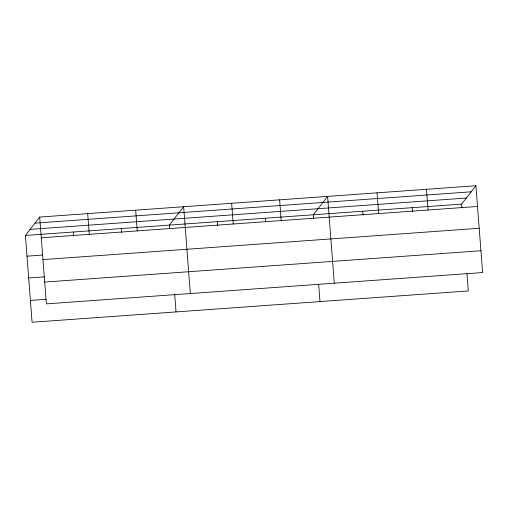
<?xml version="1.0" encoding="UTF-8"?>
<svg xmlns="http://www.w3.org/2000/svg" width="508" height="508" viewBox="0 0 508 508"><rect width="100%" height="100%" fill="white"/><g stroke="black" fill="none" stroke-linecap="round" stroke-linejoin="round"><path stroke-width="0.76" d="M466.985 273.793L468.306 290.932L32.08 322.256L25.4 235.445L39.694 217.068L475.92 185.744L482.6 272.555L46.374 303.879L39.694 217.068M461.924 207.956L461.626 204.121L475.92 185.744M34.976 223.133L471.202 191.808M30.118 229.381L466.344 198.056M25.4 235.445L461.626 204.121M41.288 237.788L477.514 206.464M26.994 256.165L42.729 255.035M42.964 259.594L479.19 228.276M28.67 277.971L44.406 276.841M44.698 282.067L480.924 250.742M30.404 300.444L46.133 299.314M426.479 189.294L428.073 210.014M412.185 207.67L412.483 211.506M377.044 192.843L378.638 213.563M362.75 211.22L363.042 215.055M334.283 283.204L327.603 196.393L313.309 214.77L313.607 218.605M318.668 284.442L319.989 301.581M279.616 199.841L281.21 220.561M265.322 218.218L265.62 222.053M231.635 203.289L233.229 224.003M217.341 221.659L217.634 225.501M190.329 293.541L183.648 206.731L169.355 225.108L169.653 228.943M174.657 294.005L176.035 311.918M135.661 210.179L137.255 230.892M121.368 228.556L121.666 232.391M87.681 213.62L89.275 234.34M73.387 231.997L73.679 235.833"/></g></svg>
